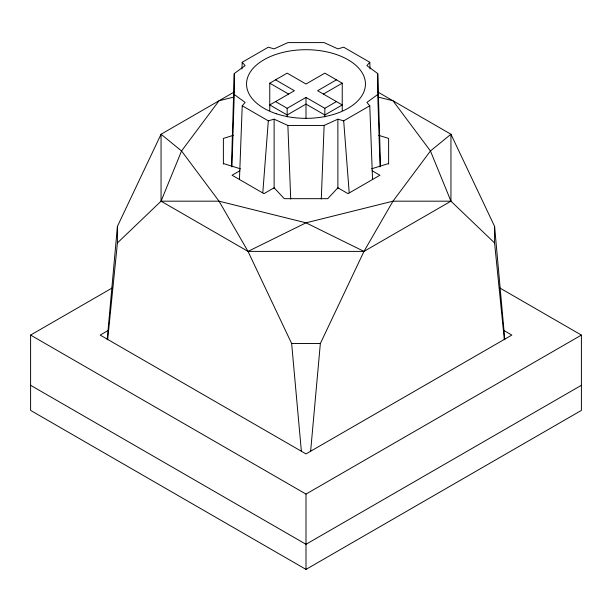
<?xml version="1.0" encoding="UTF-8"?>
<svg xmlns="http://www.w3.org/2000/svg" width="612" height="612" viewBox="0 0 612 612"><rect width="100%" height="100%" fill="white"/><g stroke="black" fill="none" stroke-linecap="round" stroke-linejoin="round"><path stroke-width="0.92" d="M231.451 166.227L234.258 73.562L245.121 65.614L242.222 62.263L268.316 47.201L274.115 48.876L287.877 42.603L324.123 42.603L337.885 48.876L343.684 47.201L369.778 62.263L370.053 68.949M231.963 166.908L234.258 94.485L234.258 73.562M239.468 179.285L242.222 105.784L245.121 102.434L234.258 94.485M321.292 198.999L324.123 125.445L337.885 119.172L343.684 120.847L369.778 105.784L366.879 102.434L377.742 94.485L377.742 73.562L366.879 65.614L369.778 62.263M241.947 68.949L242.222 62.263M262.808 192.711L268.316 120.847L242.222 105.784M107.199 339.614L117.42 226.371L161.055 134.235L234.335 91.93M310.644 451.067L320.351 343.531L363.979 251.394L392.965 201.18L430.45 150.973L450.945 134.235L494.58 226.371L504.801 339.614M107.666 339.737L117.42 242.941L117.42 226.371M117.42 242.941L161.055 201.18L181.55 150.973L219.035 100.758L233.838 97.079M269.762 110.688L269.762 83.186L287.158 73.142L306 84.02L324.842 73.142L342.238 83.186L342.238 110.688M275.561 101.6L287.158 108.293L306 97.415L324.842 108.293L336.439 101.6M336.439 79.835L317.597 90.721L342.238 104.943L324.842 114.987L306 104.109L287.158 114.987L269.762 104.943L294.403 90.721L275.561 79.835M323.396 94.064L342.238 83.186M239.881 170.733L232.078 175.239L263.963 193.652L274.115 187.792L284.259 198.671L327.741 198.671L337.885 187.792L348.037 193.652L379.922 175.239L372.119 170.733M499.522 287.808L581.4 335.078L581.4 410.4L306 569.397L30.6 410.4L30.6 335.078L112.478 287.808M108.439 330.312L100.177 335.078L306 453.913L511.823 335.078L503.561 330.312M301.356 451.067L291.649 343.531L248.021 251.394L219.035 201.18L181.55 150.973L161.055 134.235L161.055 201.18L248.021 251.394L363.979 251.394L450.945 201.18L450.945 134.235L377.665 91.93M30.6 335.078L306 494.083L581.4 335.078M581.4 385.292L306 544.29L30.6 385.292M248.021 251.394L306 222.822L392.965 201.18L450.945 201.18L494.58 242.941L504.334 339.737M233.248 135.351L223.38 138.419L223.38 164.085M371.568 168.828L388.62 163.526M268.316 120.847L274.115 119.172L287.877 125.445L324.123 125.445M161.055 201.18L219.035 201.18L306 222.822L363.979 251.394M291.649 343.531L320.351 343.531M378.162 97.079L392.965 100.758L430.45 150.973L450.945 201.18M378.752 135.351L388.62 138.419L388.62 164.085M223.38 163.526L240.432 168.828M269.762 83.186L288.604 94.064M343.684 120.847L349.192 192.711M369.778 105.784L372.532 179.285M287.877 125.445L290.708 198.999M377.742 73.562L380.549 166.227M377.742 94.485L380.037 166.908M494.58 226.371L494.58 242.941M337.885 119.172L337.885 188.657M324.842 108.293L324.842 116.884M306 97.415L306 118.338M306 494.083L306 569.397M287.158 108.293L287.158 116.884M274.115 119.172L274.115 188.657M276.28 113.748A59.448 34.318 0 0 0 365.448 84.02A59.448 34.318 0 0 0 276.28 54.3A59.448 34.318 0 0 0 276.28 113.748"/></g></svg>
